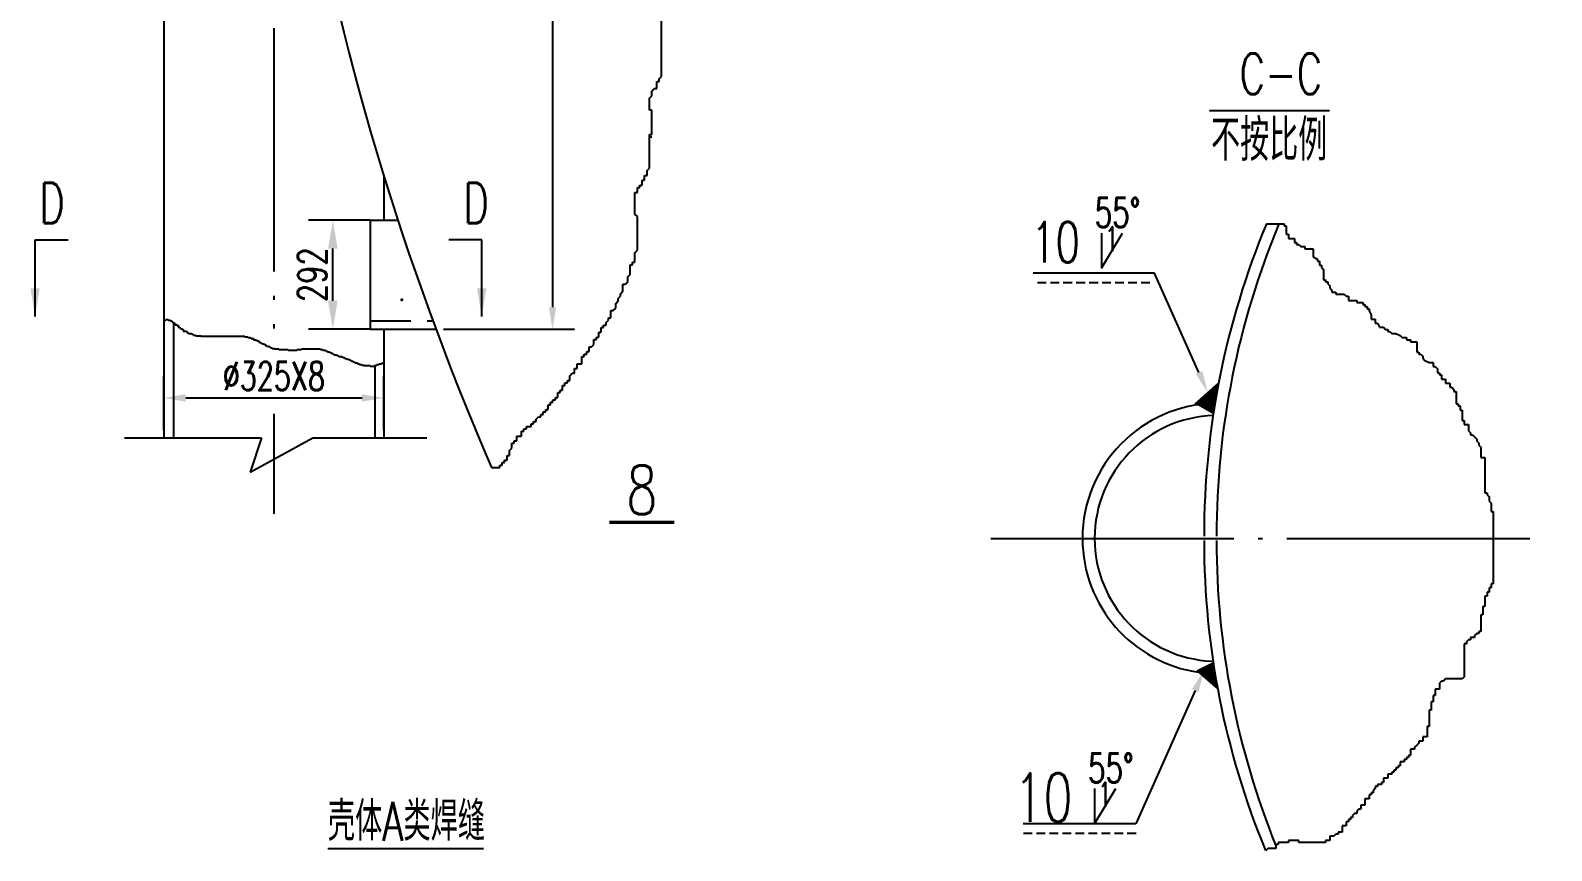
# Model space of a CAD drawing. Extents: x 2817 to 3664, y -393 to 201.
# Drawn here: x 3258 to 3445.5, y -96.4 to 4.7 of the extents above; entities that cross this region are included whole.
import ezdxf
from ezdxf.enums import TextEntityAlignment as Align

# ---------------------------------------------------------------- set-up
doc = ezdxf.new("R2010")
doc.units = 0
doc.header["$MEASUREMENT"] = 0
doc.linetypes.add('DASHDOT-M', pattern=[36.5, 30, -3, 0.5, -3])
doc.linetypes.add('HIDDEN-M', pattern=[7, 5, -2])
doc.layers.get('0').update_dxf_attribs({"linetype": 'CONTINUOUS'})
doc.layers.get('DEFPOINTS').update_dxf_attribs({"linetype": 'CONTINUOUS'})
for name, color, linetype in [('CEN', 1, 'DASHDOT-M'), ('DIM', 5, 'CONTINUOUS'), ('HID', 6, 'HIDDEN-M'), ('TXT', 5, 'CONTINUOUS')]:
    doc.layers.add(name, color=color, linetype=linetype)
doc.styles.add('HZTXT', font='txt', dxfattribs={"width": 0.75, "bigfont": 'HZTXT'})
doc.dimstyles.get("Standard").update_dxf_attribs({"dimtxt": 3.5, "dimasz": 3.5, "dimexe": 3, "dimexo": 0.063, "dimgap": 0.8, "dimtad": 1, "dimzin": 0, "dimdsep": 46, "dimtxsty": 'HZTXT', "dimcen": 0.09, "dimclrd": 5, "dimclre": 5, "dimclrt": 1, "dimadec": 0, "dimazin": 0, "dimtfac": 0.857143, "dimtofl": 0, "dimtmove": 2, "dimatfit": 3, "dimfxl": 0, "dimtolj": 1, "dimtzin": 0, "dimarcsym": 0})

# ---------------------------------------------------------------- blocks, each defined once
blk = doc.blocks.new('*D16')
at = {"color": 5, "linetype": 'ByBlock'}
for p, q in [((3299.81, -18.65), (3292.25, -18.65)), ((3295.25, -28.59), (3295.25, -22.15)), ((3299.81, -32.09), (3292.25, -32.09))]:
    blk.add_line(p, q, dxfattribs=at)
for points in [[(3294.66, -22.15), (3295.83, -22.15), (3295.25, -18.65)], [(3294.66, -28.59), (3295.83, -28.59), (3295.25, -32.09)]]:
    blk.add_solid(points, dxfattribs=at)
at = {"layer": 'DEFPOINTS', "color": 0, "linetype": 'ByBlock'}
for p in [(3295.25, -18.65), (3299.87, -18.65), (3299.87, -32.09)]:
    blk.add_point(p, dxfattribs=at)
at = {"color": 1, "linetype": 'ByBlock', "insert": (3292.7, -25.37), "char_height": 3.5, "attachment_point": 5, "rotation": 90, "style": 'HZTXT'}
blk.add_mtext('\\A1;292', dxfattribs=at)

msp = doc.modelspace()

# ---------------------------------------------------------------- linework, layer by layer
for p, q in [((3274.3995, 89.252), (3274.3995, -45.4912)), ((3301.5556, -13.2325), (3301.5556, -18.6508)), ((3299.8704, -18.6508), (3303.274, -18.6508)), ((3299.8704, -18.6508), (3299.8704, -32.0886)), ((3258.5263, -21.0519), (3262.5962, -21.0519)), ((3313.6064, -21.0519), (3309.5364, -21.0519)), ((3275.5834, -31.2536), (3275.5834, -45.4912)), ((3299.8704, -32.0886), (3307.9595, -32.0886)), ((3301.5556, -32.0886), (3301.5556, -45.4912)), ((3300.427, -36.581), (3300.427, -45.4912))]:
    msp.add_line(p, q)
for centre, radius, start, end in [((3636.6344, 90.0501), 350.6352, 176.439047, 203.387202), ((3502.9343, -57.6175), 100.2411, 157.404271, 180), ((3504.4658, -57.6175), 100.2411, 157.404271, 180), ((3404.3426, -57.8865), 16.65, 91.040443, 180), ((3404.3426, -57.8865), 15.15, 91.67899, 180), ((3404.3426, -57.8865), 16.65, 180, 262.128014), ((3404.3426, -57.8865), 15.15, 180, 267.346658), ((3502.9343, -58.1554), 100.2411, 180, 202.411738), ((3504.4658, -58.1554), 100.2411, 180, 202.052533)]:
    msp.add_arc(centre, radius, start, end)
at = {"layer": 'CEN'}
for p, q in [((3287.9776, 114.5271), (3287.9776, -32.0137)), ((3287.9776, -42.5172), (3287.9776, -48.0337)), ((3287.9776, -42.667), (3287.9776, -54.8716)), ((3376.3802, -57.8865), (3445.5499, -57.8865))]:
    msp.add_line(p, q, dxfattribs=at)
at = {"layer": 'DIM'}
for p, q in [((3322.3376, 86.552), (3322.3376, -29.3886)), ((3335.7853, -0.9383), (3335.7853, 8.5814)), ((3335.19, -1.5333), (3335.4877, -1.5333)), ((3335.19, -2.4258), (3335.19, -1.5333)), ((3335.4877, -1.2358), (3335.7853, -0.9383)), ((3335.4877, -1.5333), (3335.4877, -1.2358)), ((3334.2969, -3.6157), (3334.5946, -3.3182)), ((3334.2969, -5.1032), (3334.2969, -3.6157)), ((3334.5946, -2.7232), (3334.8923, -2.4258)), ((3334.5946, -3.3182), (3334.5946, -2.7232)), ((3334.8923, -2.4258), (3335.19, -2.4258)), ((3334.5946, -5.1032), (3334.2969, -5.1032)), ((3334.5946, -8.0781), (3334.5946, -5.1032)), ((3403.3691, -5.1118), (3418.1589, -5.1118)), ((3334.2969, -8.0781), (3334.5946, -8.0781)), ((3334.2969, -8.3756), (3334.2969, -8.0781)), ((3334.2969, -8.3756), (3334.5946, -8.3756)), ((3334.2969, -12.243), (3334.2969, -8.3756)), ((3333.9992, -12.5405), (3334.2969, -12.243)), ((3333.9992, -13.1355), (3333.9992, -12.5405)), ((3332.8084, -14.6229), (3333.1061, -14.6229)), ((3332.8084, -15.2179), (3332.8084, -14.6229)), ((3333.1061, -14.3254), (3333.4038, -14.3254)), ((3333.1061, -14.6229), (3333.1061, -14.3254)), ((3333.4038, -13.7305), (3333.7015, -13.7305)), ((3333.4038, -14.3254), (3333.4038, -13.7305)), ((3333.7015, -13.1355), (3333.9992, -13.1355)), ((3333.7015, -13.7305), (3333.7015, -13.1355)), ((3332.5107, -15.2179), (3332.8084, -15.2179)), ((3332.5107, -17.8953), (3332.5107, -15.2179)), ((3332.8084, -18.1928), (3332.5107, -17.8953)), ((3332.8084, -22.3577), (3332.8084, -18.1928)), ((3390.0314, -24.5788), (3392.6496, -20.2454)), ((3390.0314, -20.2454), (3390.0314, -24.5788)), ((3410.3879, -19.1022), (3412.5793, -19.1022)), ((3412.5793, -19.1022), (3412.5793, -19.3573)), ((3412.5793, -19.3573), (3412.8345, -19.3573)), ((3412.8345, -19.3573), (3412.8345, -20.3776)), ((3412.8345, -20.3776), (3413.0898, -20.3776)), ((3413.0898, -20.3776), (3413.0898, -20.8877)), ((3332.5107, -22.6552), (3332.8084, -22.3577)), ((3413.0898, -20.8877), (3413.8555, -20.8877)), ((3413.8555, -20.8877), (3413.8555, -21.3978)), ((3413.8555, -21.3978), (3414.1107, -21.3978)), ((3414.1107, -21.3978), (3414.1107, -21.6529)), ((3414.1107, -21.6529), (3414.366, -21.6529)), ((3414.366, -21.6529), (3414.6212, -21.908)), ((3414.6212, -21.908), (3415.1317, -21.908)), ((3415.1317, -21.908), (3415.1317, -22.1631)), ((3415.1317, -22.1631), (3416.1526, -22.1631)), ((3416.1526, -22.1631), (3416.1526, -23.1833)), ((3331.9153, -24.1427), (3332.213, -24.1427)), ((3331.9153, -25.3326), (3331.9153, -24.1427)), ((3332.213, -23.8452), (3332.5107, -23.8452)), ((3332.213, -24.1427), (3332.213, -23.8452)), ((3332.5107, -23.8452), (3332.5107, -22.6552)), ((3416.1526, -23.1833), (3416.6631, -23.4384)), ((3416.6631, -23.4384), (3416.6631, -23.6935)), ((3416.6631, -23.6935), (3416.9184, -23.6935)), ((3416.9184, -23.6935), (3416.9184, -24.2036)), ((3416.9184, -24.2036), (3417.1736, -24.2036)), ((3417.1736, -24.2036), (3417.1736, -24.4587)), ((3331.32, -26.5226), (3331.6176, -26.2251)), ((3331.6176, -25.6301), (3331.9153, -25.3326)), ((3331.6176, -26.2251), (3331.6176, -25.6301)), ((3396.5789, -25.172), (3381.6295, -25.172)), ((3394.4189, -25.172), (3391.1611, -25.172)), ((3396.5789, -25.172), (3394.4189, -25.172)), ((3402.063, -37.4265), (3396.5789, -25.172)), ((3417.1736, -24.4587), (3417.4288, -24.7137)), ((3417.4288, -24.7137), (3417.4288, -25.9891)), ((3417.4288, -25.9891), (3417.6841, -25.9891)), ((3417.6841, -25.9891), (3417.6841, -26.2441)), ((3417.6841, -26.2441), (3417.9393, -26.2441)), ((3417.9393, -26.2441), (3417.9393, -26.4992)), ((3330.4269, -28.3076), (3330.7246, -28.0101)), ((3330.7246, -27.7126), (3331.0223, -27.4151)), ((3330.7246, -28.0101), (3330.7246, -27.7126)), ((3331.0223, -26.5226), (3331.32, -26.5226)), ((3331.0223, -27.4151), (3331.0223, -26.5226)), ((3382.1358, -26.3312), (3383.212, -26.3312)), ((3383.7358, -26.3312), (3384.812, -26.3312)), ((3385.3358, -26.3312), (3386.412, -26.3312)), ((3386.9358, -26.3312), (3388.012, -26.3312)), ((3388.5358, -26.3312), (3389.612, -26.3312)), ((3390.1358, -26.3312), (3391.212, -26.3312)), ((3391.7358, -26.3312), (3392.812, -26.3312)), ((3393.3358, -26.3312), (3394.412, -26.3312)), ((3394.9358, -26.3312), (3396.012, -26.3312)), ((3417.9393, -26.4992), (3418.1946, -26.7543)), ((3418.1946, -26.7543), (3418.1946, -27.0093)), ((3418.1946, -27.0093), (3418.4498, -27.2644)), ((3418.4498, -27.2644), (3418.4498, -27.5195)), ((3418.4498, -27.5195), (3418.9603, -27.5195)), ((3418.9603, -27.5195), (3418.9603, -27.7746)), ((3418.9603, -27.7746), (3419.9812, -27.7746)), ((3419.9812, -27.7746), (3420.2365, -28.0296)), ((3420.2365, -28.0296), (3420.4917, -28.0296)), ((3420.4917, -28.0296), (3420.4917, -28.5398)), ((3329.5338, -29.795), (3329.8315, -29.795)), ((3329.5338, -30.6875), (3329.5338, -29.795)), ((3329.8315, -29.795), (3330.1292, -29.4975)), ((3330.1292, -28.9026), (3330.4269, -28.6051)), ((3330.1292, -29.4975), (3330.1292, -28.9026)), ((3330.4269, -28.6051), (3330.4269, -28.3076)), ((3420.4917, -28.5398), (3421.5127, -28.5398)), ((3421.5127, -28.5398), (3421.5127, -28.7948)), ((3421.5127, -28.7948), (3422.2784, -28.7948)), ((3422.2784, -28.7948), (3422.2784, -29.0499)), ((3422.2784, -29.0499), (3422.5336, -29.0499)), ((3422.5336, -29.0499), (3422.5336, -29.305)), ((3422.5336, -29.305), (3422.7889, -29.305)), ((3422.7889, -29.305), (3422.7889, -29.56)), ((3422.7889, -29.56), (3423.0441, -29.56)), ((3423.0441, -29.56), (3423.0441, -29.8151)), ((3423.0441, -29.8151), (3423.2994, -30.3252)), ((3328.343, -32.4725), (3328.343, -31.8775)), ((3328.343, -31.8775), (3328.6407, -31.8775)), ((3328.6407, -31.58), (3328.9384, -31.58)), ((3328.6407, -31.8775), (3328.6407, -31.58)), ((3328.9384, -31.2825), (3329.2361, -30.985)), ((3328.9384, -31.58), (3328.9384, -31.2825)), ((3329.2361, -30.6875), (3329.5338, -30.6875)), ((3329.2361, -30.985), (3329.2361, -30.6875)), ((3423.2994, -30.3252), (3423.2994, -30.8354)), ((3423.2994, -30.8354), (3423.8098, -30.8354)), ((3423.8098, -30.8354), (3423.8098, -31.3455)), ((3423.8098, -31.3455), (3424.0651, -31.3455)), ((3424.0651, -31.3455), (3424.3203, -31.8556)), ((3424.3203, -31.8556), (3424.8308, -31.8556)), ((3424.8308, -31.8556), (3425.0861, -32.1107)), ((3308.897, -32.0886), (3325.0376, -32.0886)), ((3327.4499, -33.3649), (3327.7476, -33.3649)), ((3327.4499, -33.9599), (3327.4499, -33.3649)), ((3327.7476, -33.0674), (3328.0453, -33.0674)), ((3327.7476, -33.3649), (3327.7476, -33.0674)), ((3328.0453, -32.4725), (3328.343, -32.4725)), ((3328.0453, -33.0674), (3328.0453, -32.4725)), ((3425.0861, -32.1107), (3425.3413, -32.1107)), ((3425.3413, -32.1107), (3425.3413, -32.3658)), ((3425.3413, -32.3658), (3425.5965, -32.3658)), ((3425.5965, -32.3658), (3425.8518, -32.6208)), ((3425.8518, -32.6208), (3426.3623, -32.6208)), ((3426.3623, -32.6208), (3426.8727, -32.8759)), ((3426.8727, -32.8759), (3427.128, -33.131)), ((3427.128, -33.131), (3427.6385, -33.131)), ((3427.6385, -33.131), (3427.6385, -33.3861)), ((3427.6385, -33.3861), (3428.1489, -33.3861)), ((3428.1489, -33.3861), (3428.1489, -33.6411)), ((3428.1489, -33.6411), (3428.9147, -33.6411)), ((3428.9147, -33.6411), (3428.9147, -34.9165)), ((3325.9615, -35.4474), (3326.2592, -35.4474)), ((3325.9615, -36.3399), (3325.9615, -35.4474)), ((3326.2592, -35.1499), (3326.5569, -35.1499)), ((3326.2592, -35.4474), (3326.2592, -35.1499)), ((3326.5569, -34.8524), (3326.8546, -34.8524)), ((3326.5569, -35.1499), (3326.5569, -34.8524)), ((3326.8546, -34.8524), (3326.8546, -34.2574)), ((3326.8546, -34.2574), (3327.1523, -34.2574)), ((3327.1523, -34.2574), (3327.4499, -33.9599)), ((3428.9147, -34.9165), (3429.1699, -34.9165)), ((3429.1699, -34.9165), (3429.1699, -35.1715)), ((3429.1699, -35.1715), (3429.4251, -35.1715)), ((3429.4251, -35.1715), (3429.6804, -35.4266)), ((3429.6804, -35.4266), (3429.6804, -35.6817)), ((3325.0684, -36.9348), (3325.3661, -36.9348)), ((3325.0684, -37.5298), (3325.0684, -36.9348)), ((3325.3661, -36.3399), (3325.9615, -36.3399)), ((3325.3661, -36.9348), (3325.3661, -36.3399)), ((3429.6804, -35.6817), (3429.9356, -35.9367)), ((3429.9356, -35.9367), (3430.4461, -36.1918)), ((3430.4461, -36.1918), (3430.9566, -36.1918)), ((3430.9566, -36.1918), (3430.9566, -36.7019)), ((3430.9566, -36.7019), (3431.2118, -36.7019)), ((3431.2118, -36.7019), (3431.4671, -36.957)), ((3431.4671, -36.957), (3431.4671, -37.4671)), ((3431.4671, -37.4671), (3431.7223, -37.4671)), ((3431.7223, -37.4671), (3431.7223, -37.7222)), ((3274.3995, -44.5537), (3274.3995, -37.8665)), ((3301.5556, -44.5537), (3301.5556, -37.8665)), ((3323.5799, -39.0173), (3323.8776, -39.0173)), ((3323.5799, -39.6123), (3323.5799, -39.0173)), ((3323.8776, -38.7198), (3324.1753, -38.7198)), ((3323.8776, -39.0173), (3323.8776, -38.7198)), ((3324.1753, -38.4223), (3324.473, -38.4223)), ((3324.1753, -38.7198), (3324.1753, -38.4223)), ((3324.473, -37.8273), (3324.7707, -37.5298)), ((3324.473, -38.4223), (3324.473, -37.8273)), ((3324.7707, -37.5298), (3325.0684, -37.5298)), ((3401.6039, -41.2932), (3404.496, -38.6921)), ((3401.8486, -41.2871), (3403.976, -39.1597)), ((3401.9161, -41.3257), (3404.4832, -38.7586)), ((3401.9837, -41.3642), (3404.4582, -38.8897)), ((3402.0603, -41.3937), (3404.4334, -39.0205)), ((3402.1829, -41.3772), (3404.4088, -39.1512)), ((3402.3044, -41.3617), (3404.3845, -39.2816)), ((3404.2786, -39.8603), (3403.7665, -39.3482)), ((3404.2948, -39.7705), (3403.8223, -39.298)), ((3404.3111, -39.6807), (3403.8781, -39.2478)), ((3404.3274, -39.591), (3403.934, -39.1975)), ((3404.3439, -39.5014), (3403.9898, -39.1473)), ((3404.3604, -39.4118), (3404.0457, -39.0971)), ((3404.3769, -39.3223), (3404.1015, -39.0469)), ((3404.3936, -39.2329), (3404.1573, -38.9967)), ((3404.4103, -39.1435), (3404.2132, -38.9464)), ((3404.4271, -39.0542), (3404.269, -38.8962)), ((3404.4439, -38.965), (3404.3249, -38.846)), ((3404.4608, -38.8759), (3404.3807, -38.7958)), ((3404.4778, -38.7868), (3404.4366, -38.7455)), ((3404.4949, -38.6978), (3404.4924, -38.6953)), ((3431.7223, -37.7222), (3431.9775, -37.7222)), ((3431.9775, -37.7222), (3431.9775, -38.2323)), ((3431.9775, -38.2323), (3432.488, -38.2323)), ((3432.488, -38.2323), (3432.488, -38.7425)), ((3432.488, -38.7425), (3432.9985, -38.7425)), ((3432.9985, -38.7425), (3432.9985, -39.2526)), ((3432.9985, -39.2526), (3433.2537, -39.2526)), ((3433.2537, -39.2526), (3433.509, -39.5077)), ((3277.0995, -40.5665), (3298.8556, -40.5665)), ((3322.0915, -41.0997), (3322.3892, -41.0997)), ((3322.0915, -41.3972), (3322.0915, -41.0997)), ((3322.3892, -40.8022), (3322.6869, -40.8022)), ((3322.3892, -41.0997), (3322.3892, -40.8022)), ((3322.6869, -40.5047), (3322.9846, -40.5047)), ((3322.6869, -40.8022), (3322.6869, -40.5047)), ((3322.9846, -39.9098), (3323.2822, -39.9098)), ((3322.9846, -40.5047), (3322.9846, -39.9098)), ((3323.2822, -39.6123), (3323.5799, -39.6123)), ((3323.2822, -39.9098), (3323.2822, -39.6123)), ((3401.7031, -41.204), (3403.8504, -42.4302)), ((3401.7136, -41.21), (3401.8675, -41.0561)), ((3401.9381, -41.3382), (3401.7561, -41.1563)), ((3401.7811, -41.2486), (3402.9218, -40.1079)), ((3402.0948, -41.3889), (3401.812, -41.1061)), ((3402.1884, -41.3764), (3401.8678, -41.0558)), ((3402.2825, -41.3644), (3401.9237, -41.0056)), ((3402.377, -41.3529), (3401.9795, -40.9554)), ((3402.4721, -41.3419), (3402.0353, -40.9052)), ((3402.5676, -41.3314), (3402.0912, -40.8549)), ((3402.6637, -41.3214), (3402.147, -40.8047)), ((3402.7602, -41.3118), (3402.2029, -40.7545)), ((3402.8573, -41.3029), (3402.2587, -40.7043)), ((3402.9549, -41.2944), (3402.3146, -40.654)), ((3403.0531, -41.2865), (3402.3704, -40.6038)), ((3402.4249, -41.3473), (3404.3604, -39.4118)), ((3403.1518, -41.2791), (3402.4262, -40.5536)), ((3403.251, -41.2723), (3402.4821, -40.5034)), ((3403.3508, -41.266), (3402.5379, -40.4531)), ((3402.5443, -41.3339), (3404.3364, -39.5418)), ((3403.4512, -41.2604), (3402.5938, -40.4029)), ((3403.5522, -41.2553), (3402.6496, -40.3527)), ((3402.6629, -41.3214), (3404.3127, -39.6716)), ((3403.6537, -41.2507), (3402.7055, -40.3025)), ((3403.7559, -41.2468), (3402.7613, -40.2523)), ((3402.7804, -41.3099), (3404.2892, -39.8011)), ((3402.7938, -41.8269), (3403.3549, -41.2658)), ((3403.8586, -41.2435), (3402.8171, -40.202)), ((3402.8613, -41.8654), (3403.4672, -41.2595)), ((3403.962, -41.2408), (3402.873, -40.1518)), ((3402.8971, -41.2994), (3404.266, -39.9304)), ((3404.044, -41.2168), (3402.9288, -40.1016)), ((3402.9288, -41.904), (3403.5788, -41.254)), ((3404.0591, -41.1258), (3402.9847, -40.0514)), ((3402.9963, -41.9425), (3403.6896, -41.2493)), ((3403.0128, -41.2897), (3404.2429, -40.0596)), ((3404.0743, -41.035), (3403.0405, -40.0011)), ((3403.0639, -41.9811), (3403.7996, -41.2453)), ((3404.0896, -40.9442), (3403.0963, -39.9509)), ((3403.1277, -41.2809), (3404.2201, -40.1885)), ((3403.1314, -42.0196), (3403.9089, -41.2421)), ((3404.105, -40.8535), (3403.1522, -39.9007)), ((3403.1989, -42.0582), (3404.0174, -41.2397)), ((3404.1204, -40.7628), (3403.208, -39.8505)), ((3403.2417, -41.2729), (3404.1974, -40.3172)), ((3404.1359, -40.6722), (3403.2639, -39.8002)), ((3404.1514, -40.5817), (3403.3197, -39.75)), ((3403.9402, -41.8554), (3403.3508, -41.266)), ((3403.3549, -41.2658), (3404.175, -40.4457)), ((3404.1671, -40.4913), (3403.3756, -39.6998)), ((3404.1828, -40.401), (3403.4314, -39.6496)), ((3403.9548, -41.764), (3403.4512, -41.2604)), ((3403.4672, -41.2595), (3404.1528, -40.574)), ((3404.1986, -40.3107), (3403.4872, -39.5993)), ((3404.2144, -40.2205), (3403.5431, -39.5491)), ((3403.9695, -41.6726), (3403.5522, -41.2553)), ((3403.5788, -41.254), (3404.1308, -40.702)), ((3404.2304, -40.1303), (3403.5989, -39.4989)), ((3403.9843, -41.5813), (3403.6537, -41.2507)), ((3404.2464, -40.0403), (3403.6548, -39.4487)), ((3403.6896, -41.2493), (3404.109, -40.8299)), ((3404.2624, -39.9503), (3403.7106, -39.3984)), ((3403.9991, -41.49), (3403.7559, -41.2468)), ((3403.7996, -41.2453), (3404.0874, -40.9576)), ((3404.014, -41.3989), (3403.8586, -41.2435)), ((3403.9089, -41.2421), (3404.066, -41.0851)), ((3404.029, -41.3078), (3403.962, -41.2408)), ((3404.0174, -41.2397), (3404.0448, -41.2123)), ((3433.509, -39.5077), (3433.509, -39.7628)), ((3433.509, -39.7628), (3433.7642, -39.7628)), ((3433.7642, -39.7628), (3433.7642, -41.2932)), ((3320.3053, -43.1822), (3320.603, -42.8847)), ((3320.603, -42.8847), (3320.9007, -42.8847)), ((3320.9007, -42.5872), (3321.1984, -42.5872)), ((3320.9007, -42.8847), (3320.9007, -42.5872)), ((3321.1984, -42.2897), (3321.4961, -42.2897)), ((3321.1984, -42.5872), (3321.1984, -42.2897)), ((3321.4961, -41.9922), (3321.7938, -41.9922)), ((3321.4961, -42.2897), (3321.4961, -41.9922)), ((3321.7938, -41.3972), (3322.0915, -41.3972)), ((3321.7938, -41.9922), (3321.7938, -41.3972)), ((3402.0512, -41.4028), (3402.0603, -41.3937)), ((3402.1853, -41.4794), (3402.0948, -41.3889)), ((3402.1187, -41.4413), (3402.1829, -41.3772)), ((3402.1862, -41.4799), (3402.3044, -41.3617)), ((3402.4326, -41.6206), (3402.1884, -41.3764)), ((3402.2537, -41.5184), (3402.4249, -41.3473)), ((3402.6799, -41.7618), (3402.2825, -41.3644)), ((3402.3212, -41.557), (3402.5443, -41.3339)), ((3402.9271, -41.903), (3402.377, -41.3529)), ((3402.3887, -41.5956), (3402.6629, -41.3214)), ((3402.4562, -41.6341), (3402.7804, -41.3099)), ((3403.1744, -42.0442), (3402.4721, -41.3419)), ((3402.5238, -41.6727), (3402.8971, -41.2994)), ((3403.4216, -42.1854), (3402.5676, -41.3314)), ((3402.5913, -41.7112), (3403.0128, -41.2897)), ((3402.6588, -41.7498), (3403.1277, -41.2809)), ((3403.6689, -42.3266), (3402.6637, -41.3214)), ((3402.7263, -41.7883), (3403.2417, -41.2729)), ((3403.8542, -42.4058), (3402.7602, -41.3118)), ((3403.8683, -42.3139), (3402.8573, -41.3029)), ((3403.8825, -42.222), (3402.9549, -41.2944)), ((3403.8969, -42.1303), (3403.0531, -41.2865)), ((3403.9112, -42.0386), (3403.1518, -41.2791)), ((3403.9257, -41.947), (3403.251, -41.2723)), ((3403.2664, -42.0967), (3404.0238, -41.3394)), ((3403.3339, -42.1353), (3404.003, -41.4662)), ((3403.4014, -42.1738), (3403.9824, -41.5929)), ((3403.4689, -42.2124), (3403.962, -41.7194)), ((3403.5365, -42.251), (3403.9418, -41.8456)), ((3403.604, -42.2895), (3403.9218, -41.9717)), ((3403.6715, -42.3281), (3403.902, -42.0976)), ((3403.739, -42.3666), (3403.8824, -42.2233)), ((3403.8065, -42.4052), (3403.8629, -42.3487)), ((3433.7642, -41.2932), (3434.0195, -41.2932)), ((3434.0195, -41.2932), (3434.0195, -41.5482)), ((3434.0195, -41.5482), (3434.2747, -41.5482)), ((3434.2747, -41.5482), (3434.2747, -42.0584)), ((3434.2747, -42.0584), (3434.5299, -42.0584)), ((3434.5299, -42.0584), (3434.5299, -43.3337)), ((3318.5192, -44.6696), (3318.8169, -44.6696)), ((3318.5192, -45.2646), (3318.5192, -44.6696)), ((3318.8169, -44.3721), (3319.1145, -44.3721)), ((3318.8169, -44.6696), (3318.8169, -44.3721)), ((3319.1145, -44.0746), (3319.7099, -44.0746)), ((3319.1145, -44.3721), (3319.1145, -44.0746)), ((3319.7099, -43.7772), (3320.0076, -43.7772)), ((3319.7099, -44.0746), (3319.7099, -43.7772)), ((3320.0076, -43.4797), (3320.3053, -43.4797)), ((3320.0076, -43.7772), (3320.0076, -43.4797)), ((3320.3053, -43.4797), (3320.3053, -43.1822)), ((3434.5299, -43.3337), (3434.7852, -43.3337)), ((3434.7852, -43.3337), (3434.7852, -43.8438)), ((3434.7852, -43.8438), (3435.2957, -43.8438)), ((3435.2957, -43.8438), (3435.2957, -44.609)), ((3435.2957, -44.609), (3435.5509, -44.8641)), ((3435.5509, -44.8641), (3435.5509, -45.1192)), ((3269.5343, -45.4912), (3286.4572, -45.4912)), ((3285.0523, -49.703), (3292.7791, -45.4912)), ((3286.4572, -45.4912), (3285.0523, -49.703)), ((3292.7791, -45.4912), (3306.8279, -45.4912)), ((3317.0307, -47.0496), (3317.3284, -46.7521)), ((3317.3284, -46.1571), (3317.6261, -46.1571)), ((3317.3284, -46.7521), (3317.3284, -46.1571)), ((3317.6261, -45.8596), (3317.9238, -45.8596)), ((3317.6261, -46.1571), (3317.6261, -45.8596)), ((3317.9238, -45.2646), (3318.5192, -45.2646)), ((3317.9238, -45.8596), (3317.9238, -45.2646)), ((3435.5509, -45.1192), (3435.8061, -45.1192)), ((3435.8061, -45.1192), (3436.0614, -45.3743)), ((3436.0614, -45.3743), (3436.3166, -45.6293)), ((3436.3166, -45.6293), (3436.3166, -45.8844)), ((3436.3166, -45.8844), (3436.5719, -46.1395)), ((3436.5719, -46.1395), (3436.5719, -46.3945)), ((3436.5719, -46.3945), (3436.8271, -46.6496)), ((3436.8271, -46.6496), (3436.8271, -47.9249)), ((3316.1376, -48.537), (3316.4353, -48.537)), ((3316.1376, -48.8345), (3316.1376, -48.537)), ((3316.4353, -48.2395), (3316.733, -48.2395)), ((3316.4353, -48.537), (3316.4353, -48.2395)), ((3316.733, -47.6446), (3317.0307, -47.6446)), ((3316.733, -48.2395), (3316.733, -47.6446)), ((3317.0307, -47.6446), (3317.0307, -47.0496)), ((3436.8271, -47.9249), (3437.3376, -47.9249)), ((3437.3376, -47.9249), (3437.3376, -52.2611)), ((3314.8062, -49.132), (3315.8399, -49.132)), ((3315.8399, -48.8345), (3316.1376, -48.8345)), ((3315.8399, -49.132), (3315.8399, -48.8345)), ((3437.3376, -52.2611), (3437.5928, -52.2611)), ((3437.5928, -52.2611), (3437.5928, -52.5162)), ((3437.5928, -52.5162), (3437.8481, -52.7712)), ((3437.8481, -52.7712), (3437.8481, -53.2814)), ((3437.8481, -53.2814), (3438.1033, -53.5364)), ((3438.1033, -53.5364), (3438.1033, -54.5567)), ((3438.1033, -54.5567), (3438.3585, -54.5567)), ((3438.3585, -54.5567), (3438.3585, -63.4841)), ((3438.1033, -63.4841), (3438.1033, -63.9942)), ((3438.3585, -63.4841), (3438.1033, -63.4841)), ((3437.3376, -65.0145), (3437.3376, -66.2898)), ((3437.5928, -65.0145), (3437.3376, -65.0145)), ((3437.5928, -64.5044), (3437.5928, -65.0145)), ((3437.8481, -64.5044), (3437.5928, -64.5044)), ((3437.8481, -63.9942), (3437.8481, -64.5044)), ((3438.1033, -63.9942), (3437.8481, -63.9942)), ((3436.8271, -67.3101), (3436.8271, -69.3507)), ((3437.0823, -67.3101), (3436.8271, -67.3101)), ((3437.0823, -66.2898), (3437.0823, -67.3101)), ((3437.3376, -66.2898), (3437.0823, -66.2898)), ((3436.5719, -69.3507), (3436.5719, -69.6057)), ((3436.8271, -69.3507), (3436.5719, -69.3507)), ((3434.7852, -70.8811), (3434.7852, -74.9622)), ((3435.0404, -70.8811), (3434.7852, -70.8811)), ((3435.2957, -70.3709), (3435.0404, -70.626)), ((3435.0404, -70.626), (3435.0404, -70.8811)), ((3435.5509, -70.3709), (3435.2957, -70.3709)), ((3435.5509, -70.1159), (3435.5509, -70.3709)), ((3436.0614, -70.1159), (3435.5509, -70.1159)), ((3436.3166, -69.6057), (3436.0614, -69.8608)), ((3436.0614, -69.8608), (3436.0614, -70.1159)), ((3436.5719, -69.6057), (3436.3166, -69.6057)), ((3401.8592, -74.197), (3403.9011, -73.1767)), ((3401.8592, -74.197), (3404.4116, -76.4926)), ((3401.894, -74.2283), (3401.9914, -74.1309)), ((3402.4273, -74.7079), (3401.8973, -74.1779)), ((3401.9499, -74.2785), (3402.2034, -74.025)), ((3403.4815, -75.6561), (3401.968, -74.1426)), ((3402.0057, -74.3287), (3402.4154, -73.919)), ((3404.3757, -76.4442), (3402.0388, -74.1072)), ((3402.0615, -74.3789), (3402.6274, -73.8131)), ((3404.3517, -76.3141), (3402.1095, -74.0719)), ((3402.1174, -74.4292), (3402.8394, -73.7072)), ((3402.1732, -74.4794), (3403.0514, -73.6013)), ((3404.3278, -76.1842), (3402.1802, -74.0365)), ((3402.2291, -74.5296), (3403.2633, -73.4953)), ((3404.3042, -76.0545), (3402.2509, -74.0012)), ((3402.2849, -74.5798), (3403.4753, -73.3894)), ((3404.2808, -75.925), (3402.3217, -73.9659)), ((3402.3408, -74.6301), (3403.6873, -73.2835)), ((3404.2576, -75.7957), (3402.3924, -73.9305)), ((3402.3966, -74.6803), (3403.835, -73.2419)), ((3402.4524, -74.7305), (3403.8491, -73.3339)), ((3404.2346, -75.6667), (3402.4631, -73.8952)), ((3402.5083, -74.7807), (3403.8632, -73.4258)), ((3404.2118, -75.5379), (3402.5338, -73.8599)), ((3402.5641, -74.831), (3403.8774, -73.5177)), ((3404.1893, -75.4092), (3402.6046, -73.8245)), ((3402.62, -74.8812), (3403.8917, -73.6095)), ((3404.1669, -75.2808), (3402.6753, -73.7892)), ((3402.6758, -74.9314), (3403.906, -73.7012)), ((3402.7316, -74.9816), (3403.9204, -73.7928)), ((3404.1448, -75.1526), (3402.746, -73.7538)), ((3402.7875, -75.0319), (3403.935, -73.8844)), ((3404.1228, -75.0246), (3402.8167, -73.7185)), ((3402.8433, -75.0821), (3403.9495, -73.9759)), ((3404.1011, -74.8968), (3402.8875, -73.6832)), ((3402.8992, -75.1323), (3403.9642, -74.0673)), ((3402.955, -75.1825), (3403.9789, -74.1586)), ((3404.0796, -74.7692), (3402.9582, -73.6478)), ((3403.0109, -75.2328), (3403.9937, -74.2499)), ((3404.0583, -74.6418), (3403.0289, -73.6125)), ((3403.0667, -75.283), (3404.0086, -74.3411)), ((3404.0371, -74.5146), (3403.0996, -73.5771)), ((3403.1225, -75.3332), (3404.0235, -74.4322)), ((3404.0162, -74.3876), (3403.1704, -73.5418)), ((3403.1784, -75.3834), (3404.0386, -74.5232)), ((3403.2342, -75.4336), (3404.0537, -74.6142)), ((3403.9955, -74.2608), (3403.2411, -73.5065)), ((3403.2901, -75.4839), (3404.0688, -74.7051)), ((3403.975, -74.1343), (3403.3118, -73.4711)), ((3403.3459, -75.5341), (3404.0841, -74.7959)), ((3403.9546, -74.0079), (3403.3826, -73.4358)), ((3403.4018, -75.5843), (3404.0994, -74.8867)), ((3403.9345, -73.8817), (3403.4533, -73.4004)), ((3403.4576, -75.6345), (3404.1148, -74.9773)), ((3403.9146, -73.7557), (3403.524, -73.3651)), ((3403.8948, -73.6299), (3403.5947, -73.3298)), ((3403.8753, -73.5043), (3403.6655, -73.2944)), ((3403.856, -73.3788), (3403.7362, -73.2591)), ((3403.8368, -73.2536), (3403.8069, -73.2237)), ((3434.7852, -74.9622), (3434.5299, -75.2172)), ((3401.5872, -76.6554), (3394.2821, -93.0806)), ((3403.5134, -75.6848), (3404.1303, -75.0679)), ((3403.5693, -75.735), (3404.1458, -75.1585)), ((3403.6251, -75.7852), (3404.1614, -75.2489)), ((3403.681, -75.8354), (3404.1771, -75.3393)), ((3403.7368, -75.8857), (3404.1928, -75.4296)), ((3403.7926, -75.9359), (3404.2087, -75.5199)), ((3403.8485, -75.9861), (3404.2246, -75.61)), ((3403.9043, -76.0363), (3404.2406, -75.7001)), ((3403.9602, -76.0866), (3404.2566, -75.7901)), ((3404.016, -76.1368), (3404.2727, -75.8801)), ((3404.0719, -76.187), (3404.2889, -75.97)), ((3404.1277, -76.2372), (3404.3052, -76.0598)), ((3404.1835, -76.2875), (3404.3215, -76.1495)), ((3404.2394, -76.3377), (3404.3379, -76.2392)), ((3404.2952, -76.3879), (3404.3544, -76.3288)), ((3404.3511, -76.4381), (3404.3709, -76.4183)), ((3431.2118, -76.4926), (3431.2118, -77.2578)), ((3431.7223, -76.4926), (3431.2118, -76.4926)), ((3431.9775, -75.4723), (3431.7223, -75.7274)), ((3431.7223, -75.7274), (3431.7223, -76.4926)), ((3432.2328, -75.4723), (3431.9775, -75.4723)), ((3432.488, -75.2172), (3432.2328, -75.4723)), ((3434.5299, -75.2172), (3432.488, -75.2172)), ((3430.7013, -78.023), (3430.7013, -79.0432)), ((3430.9566, -78.023), (3430.7013, -78.023)), ((3430.9566, -77.2578), (3430.9566, -78.023)), ((3431.2118, -77.2578), (3430.9566, -77.2578)), ((3430.4461, -79.0432), (3430.4461, -81.0838)), ((3430.7013, -79.0432), (3430.4461, -79.0432)), ((3429.6804, -82.3591), (3429.6804, -82.8693)), ((3430.1909, -82.3591), (3429.6804, -82.3591)), ((3430.1909, -81.0838), (3430.1909, -82.3591)), ((3430.4461, -81.0838), (3430.1909, -81.0838)), ((3428.1489, -83.8895), (3428.1489, -84.6547)), ((3428.6594, -83.8895), (3428.1489, -83.8895)), ((3428.9147, -83.3794), (3428.6594, -83.6345)), ((3428.6594, -83.6345), (3428.6594, -83.8895)), ((3429.1699, -83.1243), (3428.9147, -83.3794)), ((3429.1699, -82.8693), (3429.1699, -83.1243)), ((3429.6804, -82.8693), (3429.1699, -82.8693)), ((3426.3623, -86.1852), (3426.3623, -86.4402)), ((3426.6175, -86.1852), (3426.3623, -86.1852)), ((3426.6175, -85.9301), (3426.6175, -86.1852)), ((3426.8727, -85.9301), (3426.6175, -85.9301)), ((3426.8727, -85.4199), (3426.8727, -85.9301)), ((3427.3832, -85.4199), (3426.8727, -85.4199)), ((3427.3832, -85.1649), (3427.3832, -85.4199)), ((3427.6385, -85.1649), (3427.3832, -85.1649)), ((3427.6385, -84.9098), (3427.6385, -85.1649)), ((3427.8937, -84.9098), (3427.6385, -84.9098)), ((3427.8937, -84.6547), (3427.8937, -84.9098)), ((3428.1489, -84.6547), (3427.8937, -84.6547)), ((3424.5756, -87.9706), (3424.5756, -88.2257)), ((3424.8308, -87.9706), (3424.5756, -87.9706)), ((3424.8308, -87.4605), (3424.8308, -87.9706)), ((3425.3413, -87.4605), (3424.8308, -87.4605)), ((3425.3413, -86.9504), (3425.3413, -87.4605)), ((3425.8518, -86.9504), (3425.3413, -86.9504)), ((3425.8518, -86.6953), (3425.8518, -86.9504)), ((3426.107, -86.6953), (3425.8518, -86.6953)), ((3426.107, -86.4402), (3426.107, -86.6953)), ((3426.3623, -86.4402), (3426.107, -86.4402)), ((3389.1975, -93.067), (3391.8156, -88.7336)), ((3389.1975, -88.7336), (3389.1975, -93.067)), ((3422.5336, -90.0112), (3422.5336, -90.7764)), ((3423.0441, -90.0112), (3422.5336, -90.0112)), ((3423.0441, -89.501), (3423.0441, -90.0112)), ((3423.2994, -89.501), (3423.0441, -89.501)), ((3423.2994, -89.246), (3423.2994, -89.501)), ((3423.5546, -89.246), (3423.2994, -89.246)), ((3423.8098, -88.7358), (3423.5546, -88.9909)), ((3423.5546, -88.9909), (3423.5546, -89.246)), ((3423.8098, -88.4808), (3423.8098, -88.7358)), ((3424.0651, -88.4808), (3423.8098, -88.4808)), ((3424.0651, -88.2257), (3424.0651, -88.4808)), ((3424.5756, -88.2257), (3424.0651, -88.2257)), ((3421.2574, -91.7967), (3421.0022, -92.0517)), ((3421.5127, -91.7967), (3421.2574, -91.7967)), ((3421.7679, -91.2865), (3421.5127, -91.5416)), ((3421.5127, -91.5416), (3421.5127, -91.7967)), ((3422.0232, -91.2865), (3421.7679, -91.2865)), ((3422.0232, -90.7764), (3422.0232, -91.2865)), ((3422.5336, -90.7764), (3422.0232, -90.7764)), ((3394.2821, -93.0806), (3380.3708, -93.0806)), ((3392.1221, -93.0806), (3388.8644, -93.0806)), ((3394.2821, -93.0806), (3392.1221, -93.0806)), ((3419.726, -93.3271), (3419.726, -94.0923)), ((3420.2365, -93.3271), (3419.726, -93.3271)), ((3420.2365, -92.8169), (3420.2365, -93.3271)), ((3420.4917, -92.8169), (3420.2365, -92.8169)), ((3420.4917, -92.5619), (3420.4917, -92.8169)), ((3420.747, -92.5619), (3420.4917, -92.5619)), ((3420.747, -92.3068), (3420.747, -92.5619)), ((3421.0022, -92.3068), (3420.747, -92.3068)), ((3421.0022, -92.0517), (3421.0022, -92.3068)), ((3380.4271, -94.2398), (3381.5033, -94.2398)), ((3382.0271, -94.2398), (3383.1033, -94.2398)), ((3383.6271, -94.2398), (3384.7033, -94.2398)), ((3385.2271, -94.2398), (3386.3033, -94.2398)), ((3386.8271, -94.2398), (3387.9033, -94.2398)), ((3388.4271, -94.2398), (3389.5033, -94.2398)), ((3390.0271, -94.2398), (3391.1033, -94.2398)), ((3391.6271, -94.2398), (3392.7033, -94.2398)), ((3393.2271, -94.2398), (3394.3033, -94.2398)), ((3411.5583, -95.6227), (3411.5583, -96.1328)), ((3411.8136, -95.6227), (3411.5583, -95.6227)), ((3411.8136, -95.3676), (3411.8136, -95.6227)), ((3413.0898, -95.3676), (3411.8136, -95.3676)), ((3413.0898, -95.1125), (3413.0898, -95.3676)), ((3414.366, -95.1125), (3413.0898, -95.1125)), ((3414.366, -95.3676), (3414.366, -95.1125)), ((3417.6841, -95.3676), (3414.366, -95.3676)), ((3417.6841, -95.1125), (3417.6841, -95.3676)), ((3418.1946, -95.1125), (3417.6841, -95.1125)), ((3418.1946, -94.6024), (3418.1946, -95.1125)), ((3418.705, -94.6024), (3418.1946, -94.6024)), ((3418.9603, -94.3473), (3418.705, -94.6024)), ((3419.2155, -94.3473), (3418.9603, -94.3473)), ((3419.2155, -94.0923), (3419.2155, -94.3473)), ((3419.726, -94.0923), (3419.2155, -94.0923)), ((3294.6331, -96.1171), (3313.8331, -96.1171)), ((3410.5374, -96.1328), (3410.2647, -96.3733)), ((3411.5583, -96.1328), (3410.5374, -96.1328))]:
    msp.add_line(p, q, dxfattribs=at)
msp.add_lwpolyline([(3303.6188, -28.3168, 0, 0.3, 0), (3303.6645, -28.3658, 0.3, 0.37, 0), (3303.7102, -28.4148, 0.37, 0.4, 0), (3303.7559, -28.4637, 0.4, 0.37, 0), (3303.8016, -28.5127, 0.37, 0.3, 0), (3303.8473, -28.5617, 0.3, 0, 0), (3303.893, -28.6107, 0, 0, 0), (3329.3631, -55.9149, 0, 0, 0)], format="xyseb", dxfattribs=at)
at = {"layer": 'DIM', "const_width": 0.4}
msp.add_lwpolyline([(3337.3631, -55.9149), (3329.3631, -55.9149)], dxfattribs=at)
at = {"layer": 'DIM'}
for points in [[(3321.8876, -29.3886), (3322.7876, -29.3886), (3322.3376, -32.0886)], [(3402.4742, -37.2436), (3401.6519, -37.6093), (3403.1602, -39.8935)], [(3277.0995, -40.1165), (3277.0995, -41.0165), (3274.3995, -40.5665)], [(3298.8556, -40.1165), (3298.8556, -41.0165), (3301.5556, -40.5665)], [(3401.9983, -76.8382), (3401.176, -76.4725), (3402.6844, -74.1884)]]:
    msp.add_solid(points, dxfattribs=at)
at = {"layer": 'HID'}
msp.add_line((3299.8704, -31.062), (3307.5798, -31.062), dxfattribs=at)
at = {"layer": 'TXT'}
for p, q in [((3274.3854, -31.0405), (3274.5276, -31.0405)), ((3274.5276, -30.9695), (3274.6697, -30.9695)), ((3274.5276, -31.0405), (3274.5276, -30.9695)), ((3274.6697, -30.8985), (3274.954, -30.8985)), ((3274.6697, -30.9695), (3274.6697, -30.8985)), ((3274.954, -30.8985), (3274.954, -30.9695)), ((3274.954, -30.9695), (3275.2384, -30.9695)), ((3275.2384, -30.9695), (3275.2384, -31.0405)), ((3275.2384, -31.0405), (3275.3805, -31.0405)), ((3275.3805, -31.0405), (3275.3805, -31.1826)), ((3275.3805, -31.1826), (3275.5227, -31.1826)), ((3275.5227, -31.1826), (3275.5227, -31.2536)), ((3275.5227, -31.2536), (3275.6648, -31.2536)), ((3275.6648, -31.2536), (3275.6648, -31.3957)), ((3275.6648, -31.3957), (3275.807, -31.3957)), ((3275.807, -31.3957), (3275.807, -31.5378)), ((3275.807, -31.5378), (3276.0202, -31.5378)), ((3276.0202, -31.5378), (3276.0202, -31.6088)), ((3276.0202, -31.6088), (3276.1624, -31.6088)), ((3276.1624, -31.6088), (3276.1624, -31.8219)), ((3276.1624, -31.8219), (3276.3756, -31.8219)), ((3276.3756, -31.8219), (3276.3756, -31.9639)), ((3276.3756, -31.9639), (3276.5178, -31.9639)), ((3276.5178, -31.9639), (3276.5178, -32.035)), ((3276.5178, -32.035), (3276.66, -32.035)), ((3276.66, -32.035), (3276.66, -32.106)), ((3276.66, -32.106), (3276.8021, -32.106)), ((3276.8021, -32.106), (3276.8021, -32.3191)), ((3276.8021, -32.3191), (3277.1575, -32.3191)), ((3277.1575, -32.3191), (3277.1575, -32.3901)), ((3277.1575, -32.3901), (3277.2997, -32.3901)), ((3277.2997, -32.3901), (3277.2997, -32.5322)), ((3277.2997, -32.5322), (3277.4418, -32.5322)), ((3277.4418, -32.5322), (3277.4418, -32.6032)), ((3277.4418, -32.6032), (3277.7972, -32.6032)), ((3277.7972, -32.6032), (3277.7972, -32.6743)), ((3277.7972, -32.6743), (3277.9394, -32.6743)), ((3277.9394, -32.6743), (3277.9394, -32.7453)), ((3277.9394, -32.7453), (3278.0816, -32.7453)), ((3278.0816, -32.7453), (3278.0816, -32.8163)), ((3278.0816, -32.8163), (3278.3659, -32.8163)), ((3278.3659, -32.8163), (3278.3659, -32.8874)), ((3278.3659, -32.8874), (3279.0056, -32.8874)), ((3279.0056, -32.8874), (3279.0056, -32.9584)), ((3279.0056, -32.9584), (3284.4077, -32.9584)), ((3284.4077, -32.9584), (3284.4077, -33.0294)), ((3284.4077, -33.0294), (3284.7631, -33.0294)), ((3284.7631, -33.0294), (3284.7631, -33.1005)), ((3284.7631, -33.1005), (3285.0474, -33.1005)), ((3285.0474, -33.1005), (3285.0474, -33.1715)), ((3285.0474, -33.1715), (3285.1896, -33.1715)), ((3285.1896, -33.1715), (3285.1896, -33.2425)), ((3285.1896, -33.2425), (3285.4739, -33.2425)), ((3285.4739, -33.2425), (3285.4739, -33.3846)), ((3285.4739, -33.3846), (3285.7582, -33.3846)), ((3285.7582, -33.3846), (3285.7582, -33.4556)), ((3285.7582, -33.4556), (3285.9004, -33.4556)), ((3285.9004, -33.4556), (3285.9004, -33.5267)), ((3285.9004, -33.5267), (3286.1136, -33.5267)), ((3286.1136, -33.5267), (3286.1136, -33.6687)), ((3286.1136, -33.6687), (3286.2558, -33.6687)), ((3286.2558, -33.6687), (3286.2558, -33.7398)), ((3286.2558, -33.7398), (3286.3979, -33.7398)), ((3286.3979, -33.7398), (3286.3979, -33.8108)), ((3286.3979, -33.8108), (3286.5401, -33.8108)), ((3286.5401, -33.8108), (3286.5401, -33.8818)), ((3286.5401, -33.8818), (3286.6823, -33.8818)), ((3286.6823, -33.8818), (3286.6823, -33.9528)), ((3286.6823, -33.9528), (3286.8955, -33.9528)), ((3286.8955, -33.9528), (3286.8955, -34.0949)), ((3286.8955, -34.0949), (3287.1087, -34.0949)), ((3287.1087, -34.0949), (3287.1087, -34.1659)), ((3287.1087, -34.1659), (3287.322, -34.1659)), ((3287.322, -34.1659), (3287.322, -34.237)), ((3287.322, -34.237), (3287.4641, -34.237)), ((3287.4641, -34.237), (3287.4641, -34.308)), ((3287.4641, -34.308), (3287.6063, -34.308)), ((3287.6063, -34.308), (3287.6063, -34.379)), ((3287.6063, -34.379), (3287.7485, -34.379)), ((3287.7485, -34.379), (3287.7485, -34.4501)), ((3287.7485, -34.4501), (3288.0328, -34.4501)), ((3288.0328, -34.4501), (3288.0328, -34.5211)), ((3288.0328, -34.5211), (3288.6014, -34.5211)), ((3288.6014, -34.5211), (3288.6014, -34.5921)), ((3288.6014, -34.5921), (3289.7387, -34.5921)), ((3289.7387, -34.5921), (3289.7387, -34.6632)), ((3289.7387, -34.6632), (3290.8049, -34.6632)), ((3290.8049, -34.5921), (3291.3736, -34.5921)), ((3290.8049, -34.6632), (3290.8049, -34.5921)), ((3291.3736, -34.5211), (3293.7192, -34.5211)), ((3291.3736, -34.5921), (3291.3736, -34.5211)), ((3293.7192, -34.5211), (3293.7192, -34.5921)), ((3293.7192, -34.5921), (3294.0035, -34.5921)), ((3294.0035, -34.5921), (3294.0035, -34.6632)), ((3294.0035, -34.6632), (3294.2878, -34.6632)), ((3294.2878, -34.6632), (3294.2878, -34.7342)), ((3294.2878, -34.7342), (3294.43, -34.7342)), ((3294.43, -34.7342), (3294.43, -34.8052)), ((3294.43, -34.8052), (3294.5722, -34.8052)), ((3294.5722, -34.8052), (3294.5722, -34.8763)), ((3294.5722, -34.8763), (3294.8565, -34.8763)), ((3294.8565, -34.8763), (3294.8565, -34.9473)), ((3294.8565, -34.9473), (3294.9986, -34.9473)), ((3294.9986, -34.9473), (3294.9986, -35.0183)), ((3294.9986, -35.0183), (3295.1408, -35.0183)), ((3295.1408, -35.0183), (3295.1408, -35.0894)), ((3295.1408, -35.0894), (3295.283, -35.0894)), ((3295.283, -35.0894), (3295.283, -35.1604)), ((3295.283, -35.1604), (3295.4251, -35.1604)), ((3295.4251, -35.1604), (3295.4251, -35.2314)), ((3295.4251, -35.2314), (3295.7094, -35.2314)), ((3295.7094, -35.2314), (3295.7094, -35.3025)), ((3295.7094, -35.3025), (3295.8516, -35.3025)), ((3295.8516, -35.3025), (3295.8516, -35.3735)), ((3295.8516, -35.3735), (3295.9938, -35.3735)), ((3295.9938, -35.3735), (3295.9938, -35.4445)), ((3295.9938, -35.4445), (3296.3492, -35.4445)), ((3296.3492, -35.4445), (3296.3492, -35.5156)), ((3296.3492, -35.5156), (3296.4913, -35.5156)), ((3296.4913, -35.5156), (3296.4913, -35.5866)), ((3296.4913, -35.5866), (3296.7046, -35.5866)), ((3296.7046, -35.5866), (3296.7046, -35.6576)), ((3296.7046, -35.6576), (3296.8467, -35.6576)), ((3296.8467, -35.6576), (3296.8467, -35.7287)), ((3296.8467, -35.7287), (3296.9889, -35.7287)), ((3296.9889, -35.7287), (3296.9889, -35.7997)), ((3296.9889, -35.7997), (3297.2732, -35.7997)), ((3297.2732, -35.7997), (3297.2732, -35.8707)), ((3297.2732, -35.8707), (3297.4154, -35.8707)), ((3297.4154, -35.8707), (3297.4154, -35.9418)), ((3297.4154, -35.9418), (3297.5575, -35.9418)), ((3297.5575, -35.9418), (3297.5575, -36.0128)), ((3297.5575, -36.0128), (3297.6997, -36.0128)), ((3297.6997, -36.0128), (3297.6997, -36.0838)), ((3297.6997, -36.0838), (3297.8418, -36.0838)), ((3297.8418, -36.0838), (3297.8418, -36.1548)), ((3297.8418, -36.1548), (3297.984, -36.1548)), ((3297.984, -36.1548), (3297.984, -36.2259)), ((3297.984, -36.2259), (3298.2683, -36.2259)), ((3298.2683, -36.2259), (3298.2683, -36.3679)), ((3298.2683, -36.3679), (3298.5527, -36.3679)), ((3298.5527, -36.3679), (3298.5527, -36.439)), ((3298.5527, -36.439), (3298.837, -36.439)), ((3298.837, -36.439), (3298.837, -36.51)), ((3298.837, -36.51), (3299.1213, -36.51)), ((3299.1213, -36.51), (3299.1213, -36.581)), ((3299.1213, -36.581), (3299.8321, -36.581)), ((3299.8321, -36.581), (3299.8321, -36.6521)), ((3299.8321, -36.6521), (3300.4007, -36.6521)), ((3300.4007, -36.581), (3300.5429, -36.581)), ((3300.4007, -36.6521), (3300.4007, -36.581)), ((3300.5429, -36.51), (3300.6851, -36.51)), ((3300.5429, -36.581), (3300.5429, -36.51)), ((3300.6851, -36.439), (3300.9694, -36.439)), ((3300.6851, -36.51), (3300.6851, -36.439)), ((3300.9694, -36.3679), (3301.2537, -36.3679)), ((3300.9694, -36.439), (3300.9694, -36.3679)), ((3301.2537, -36.2969), (3301.3959, -36.2969)), ((3301.2537, -36.3679), (3301.2537, -36.2969)), ((3301.3959, -36.2259), (3301.5556, -36.2259)), ((3301.3959, -36.2969), (3301.3959, -36.2259))]:
    msp.add_line(p, q, dxfattribs=at)

# ---------------------------------------------------------------- texts
at = {"layer": 'DIM', "style": 'HZTXT', "width": 0.7}
for s, height, p in [('C-C', 5, (3407.0673, -3.0952)), ('不按比例', 5.12, (3403.5553, -11.3353)), ('D', 5, (3259.0304, -19.0361)), ('D', 5, (3311.3523, -19.0361)), ('55°', 3.6, (3389.2133, -19.5095)), ('1', 3, (3390.3996, -22.453)), ('55°', 3.6, (3388.3793, -87.9977)), ('1', 3, (3389.5656, -90.9412)), ('壳体A类焊缝', 4.8, (3294.6331, -95.1571))]:
    msp.add_text(s, height=height, dxfattribs=at).set_placement(p)
for height, p in [(5, (3387.3832, -21.3524)), (6, (3386.4778, -89.8406))]:
    msp.add_text('10', height=height, dxfattribs=at).set_placement(p, align=Align.MIDDLE_RIGHT)
msp.add_text('%%c325X8', height=3.5, dxfattribs=at).set_placement((3287.9776, -37.8665), align=Align.MIDDLE)
at = {"layer": 'DIM', "style": 'HZTXT', "width": 0.75}
msp.add_text('8', height=6, dxfattribs=at).set_placement((3333.3631, -54.9149), align=Align.CENTER)

# ---------------------------------------------------------------- dimensions: what is measured, and where the dimension line sits
at = {"layer": 'DIM'}
dim = msp.add_linear_dim(base=(3295.2456, -18.6508), p1=(3299.8704, -32.0886), p2=(3299.8704, -18.6508), angle=90, text='292', dimstyle='Standard', dxfattribs=at)
dim.commit()
dim.dimension.update_dxf_attribs({"geometry": '*D16', "text_midpoint": (3292.6956, -25.3697)})

# ---------------------------------------------------------------- leaders
at = {"layer": 'DIM', "color": 5}
for points in [[(3258.5263, -30.5375), (3258.5263, -21.0519)], [(3313.6064, -30.5375), (3313.6064, -21.0519)]]:
    msp.add_leader(points, dimstyle='Standard', dxfattribs=at)

doc.saveas('drawing.dxf')
